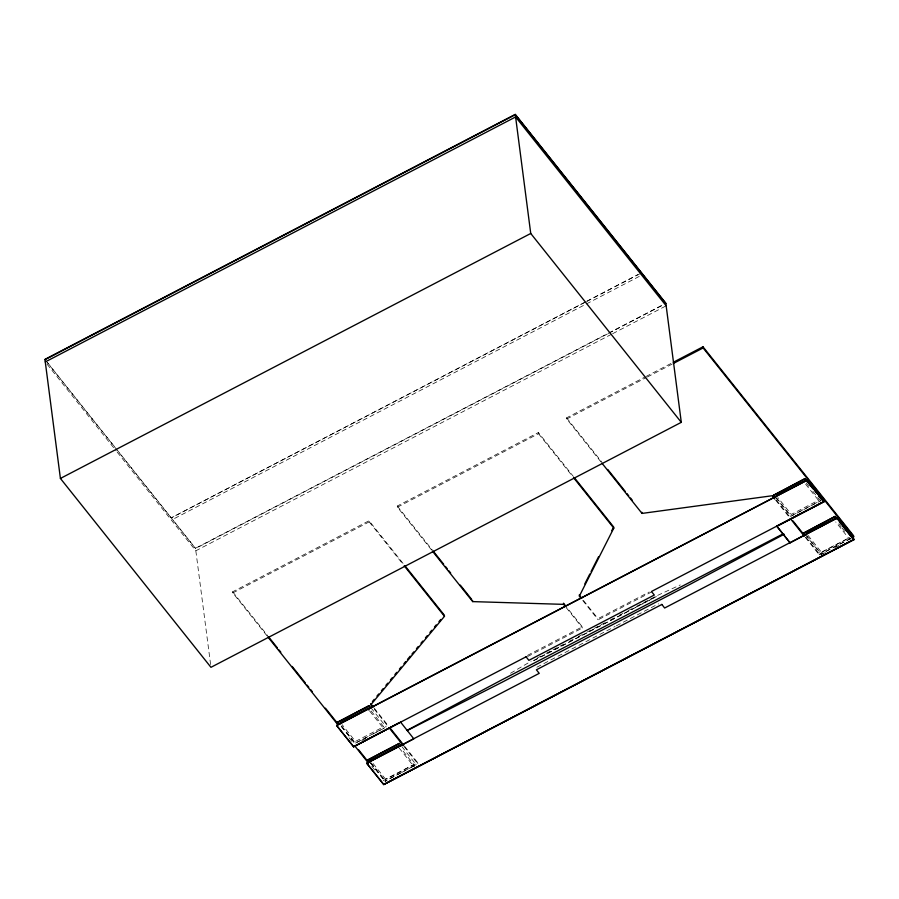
<?xml version="1.0" encoding="UTF-8"?>
<svg xmlns="http://www.w3.org/2000/svg" width="899" height="899" viewBox="0 0 899 899"><rect width="100%" height="100%" fill="white"/><g stroke="black" fill="none" stroke-linecap="round" stroke-linejoin="round"><path stroke-width="0.67" stroke-dasharray="4.5 3.37" d="M510.553 673.239L531.14 661.215M585.586 301.862L171.271 517.858L585.609 302.042M586.833 301.21L637.841 274.644M586.856 301.401L640.358 273.532M639.256 276.409L172.664 519.442M210.602 664.541L195.499 548.255L607.353 333.743M608.589 333.091L663.338 304.57M607.376 333.99L195.532 548.502L45.86 360.735M608.623 333.338L663.372 304.828M611.41 334.327L195.836 550.795L117.05 451.961M612.657 333.686L666.159 305.817M266.947 635.75L232.807 592.924L232.661 591.778L369.051 520.735L404.067 564.662M431.565 550.008L397.425 507.182L397.279 506.036L538.377 432.543L573.382 476.47M600.88 461.816L566.741 418.99L566.595 417.844L644.707 377.164M645.954 376.512L671.991 362.949M232.807 592.924L369.208 521.881L369.051 520.735M397.425 507.182L538.523 433.689L538.377 432.543M566.741 418.99L646.1 377.659M647.336 377.007L672.137 364.095M368.118 736.517L354.847 743.428L384.963 727.493M791.862 515.565L820.798 500.485M372.939 734.011L384.997 727.729M775.444 497.293L790.682 516.419L820.832 500.709M361.904 740.518L366.814 737.967M527.432 655.416L582.305 626.828L566.909 607.51M651.786 591.857L598.138 619.804L597.981 618.669L649.202 591.991M527.589 656.551L582.451 627.974L582.305 626.828M537.355 657.978L541.074 656.034M546.041 653.449L564.673 643.74M569.64 641.156L573.36 639.223M578.327 636.627L582.058 634.694M587.025 632.098L605.645 622.4M610.612 619.816L614.343 617.871M619.31 615.287L623.029 613.343M628.008 610.758L631.727 608.814M636.694 606.229L656.562 595.88L680.262 584.934M533.601 660.518L633.93 608.263M635.166 607.623L656.225 596.655L533.635 660.743M536.849 667.215L556.717 656.866M557.953 656.225L615.073 626.468M616.321 625.816L658.54 603.825M370.826 762.599L385.885 781.489L385.581 779.208L413.798 764.51L401.257 748.766M825.394 552.559L821.72 554.481L821.416 552.2L849.645 537.501L849.937 539.782L835.722 521.948M383.21 780.647L417.698 762.689L404.629 746.294M850.915 538.265L819.191 554.784L819.045 553.638L849.847 537.602M400.639 773.039L384.952 781.209L417.855 763.824L417.698 762.689M401.842 772.41L416.282 764.644M850.937 538.49L820.798 554.189L806.369 535.905M835.216 547.446L838.891 545.536M806.145 482.932L809.493 487.134M812.842 491.326L819.528 499.72L791.311 514.419L777.927 497.63M838.767 523.859L841.273 527.005M842.116 528.05L846.296 533.298M805.605 484.168L818.989 500.957M808.032 535.411L821.416 552.2M776.556 497.821L790.772 515.655M806.661 535.59L821.72 554.481M776.354 500.08L789.423 516.476M805.976 537.242L819.045 553.638M775.635 500.136L788.704 516.52M805.257 537.287L819.191 554.784M566.595 417.844L601.6 461.771M538.523 433.689L572.663 476.515M583.44 600.42L597.981 618.669M582.732 600.487L598.138 619.804M566.201 607.589L582.451 627.974M397.279 506.036L432.284 549.963M369.208 521.881L403.336 564.707M374.141 708.03L388.076 725.527M374.287 709.176L387.357 725.572M403.909 746.339L417.855 763.824M370.927 707.749L386.177 726.875M401.887 746.586L416.316 764.869M371.152 710.997L383.693 726.729L355.476 741.428L342.092 724.639M369.77 711.176L383.154 727.965M399.044 747.901L414.102 766.791L413.798 764.51M373.04 763.465L385.581 779.208M341.553 725.875L354.936 742.664M341.272 726.201L354.813 743.203M370.534 762.914L384.929 780.973M341.294 726.437L354.847 743.428M370.557 763.139L384.952 781.209M232.661 591.778L267.677 635.705M349.07 737.821L353.453 743.316M371.838 766.375L376.209 771.87M47.568 362.668L115.522 447.916M116.387 449.006L195.499 548.255M47.029 364.117L116.173 450.871"/><path stroke-width="1.35" d="M783.568 533.894L783.613 534.512L783.568 533.792M584.811 583.912L589.823 574.012M591.081 571.539L598.599 556.683M611.769 530.691L613.017 528.219M574.259 477.571L613.646 526.983L613.792 528.118L579.316 596.194L581.024 598.341M372.456 701.501L374.254 699.343M376.939 696.107L378.737 693.949M381.434 690.713L383.232 688.555M385.929 685.319L387.727 683.161M390.424 679.925L392.222 677.767M394.919 674.531L396.706 672.362M399.403 669.126L401.201 666.968M403.898 663.732L405.696 661.574M407.494 659.416L410.191 656.18M411.989 654.023L413.787 651.865M416.473 648.629L418.271 646.471M420.968 643.235L422.766 641.077M425.463 637.829L427.261 635.672M429.958 632.435L431.756 630.278M434.442 627.041L436.24 624.884M438.937 621.647L440.735 619.49M404.943 565.763L444.331 615.174L444.477 616.309L370.804 704.805L372.546 706.996M515.273 114.409L44.95 359.386L60.413 478.448L210.962 667.316L681.296 422.339L665.833 303.278L515.273 114.409L530.736 233.47L681.296 422.339M44.984 359.634L515.307 114.656L665.856 303.525M45.276 361.926L515.61 116.949L666.159 305.817M60.413 478.448L530.736 233.47M673.227 362.308L702.984 346.8L853.533 535.669L853.69 536.815L852.151 537.86M673.373 363.443L703.13 347.947L702.984 346.8M339.608 724.302L337.878 721.953L369.231 705.625L370.961 707.974M805.077 478.605L773.747 495.169L805.077 478.605L812.696 488.168M337.912 722.178L369.231 705.625M340.418 722.549L368.635 707.85L368.938 710.131M776.253 495.54L804.47 480.841M336.653 725.403L806.965 480.302L823.945 501.844L776.905 526.342L790.075 542.861L837.081 518.082L664.642 608.016L661.799 604.364M837.081 518.082L854.05 539.614L383.727 784.591L366.781 763.341L413.821 738.843L400.628 722.144L353.61 746.822L336.676 725.572L806.965 480.302M399.482 722.616L353.61 746.822M776.758 526.106L823.9 501.552L651.46 591.497L654.292 595.037L528.87 660.36L526.027 656.708M526.039 656.821L353.588 746.642L336.676 725.572M366.77 763.172L539.22 673.351L536.4 669.8L661.81 604.476M369.714 762.082L367.994 759.722L399.347 743.394L401.066 745.754M835.182 516.386L803.852 532.95L835.182 516.386L837.722 519.566M368.017 759.958L399.347 743.394M370.534 760.318L398.751 745.619M806.369 533.309L834.587 518.611M854.016 539.333L383.727 784.591M854.028 539.445L383.704 784.422L366.781 763.341M407.303 730.527L501.979 682.296L690.117 584.305L783.568 534.545L783.411 533.714M601.757 462.918L642.021 513.419L772.151 495.754L774.758 499.035M432.43 551.109L472.694 601.611L563.639 604.364L565.347 606.51M703.13 347.947L853.69 536.815M806.976 480.426L823.945 501.844M837.093 518.195L854.05 539.614M815.236 491.36L816.933 493.484M818.618 495.607L822.012 499.855M839.419 521.701L852.117 537.636M805.099 478.841L813.573 489.461M818.652 495.832L821.192 499.024M835.216 516.61L836.902 518.734M839.441 521.926L841.138 524.05M842.835 526.173L850.454 535.737M773.713 494.944L775.444 497.293M803.83 532.714L805.549 535.074M772.87 495.709L774.612 497.9M792.907 520.847L804.234 535.062M790.446 518.712L804.38 536.197M607.735 469.458L625.232 491.416M626.985 493.618L628.738 495.81M630.491 498.012L632.244 500.204M573.528 477.616L613.792 528.118M579.17 595.059L581.732 598.273M565.201 605.364L563.493 603.218L563.639 604.364M433.161 551.065L443.668 564.235M445.421 566.437L447.163 568.629M448.916 570.82L450.669 573.023M460.299 585.103L471.672 599.375M404.213 565.808L444.477 616.309M370.658 703.659L373.265 706.94M389.818 727.707L403.763 745.192M389.098 727.763L403.044 745.249M337.878 721.953L339.575 724.077M367.994 759.722L369.68 761.858M268.543 636.807L277.297 647.786M279.05 649.977L280.803 652.18M292.175 666.451L305.312 682.925M307.065 685.117L308.807 687.308M310.56 689.511L312.313 691.702M325.438 708.176L337.698 723.549M358.701 749.901L368.332 761.981M267.823 636.852L337.844 724.695M354.476 745.552L368.478 763.127M790.075 542.861L776.905 526.342M783.321 533.736L500.574 680.532L407.112 730.291L407.045 729.718L407.281 730.539M641.864 512.284L642.021 513.419M472.548 600.476L472.694 601.611"/></g></svg>
